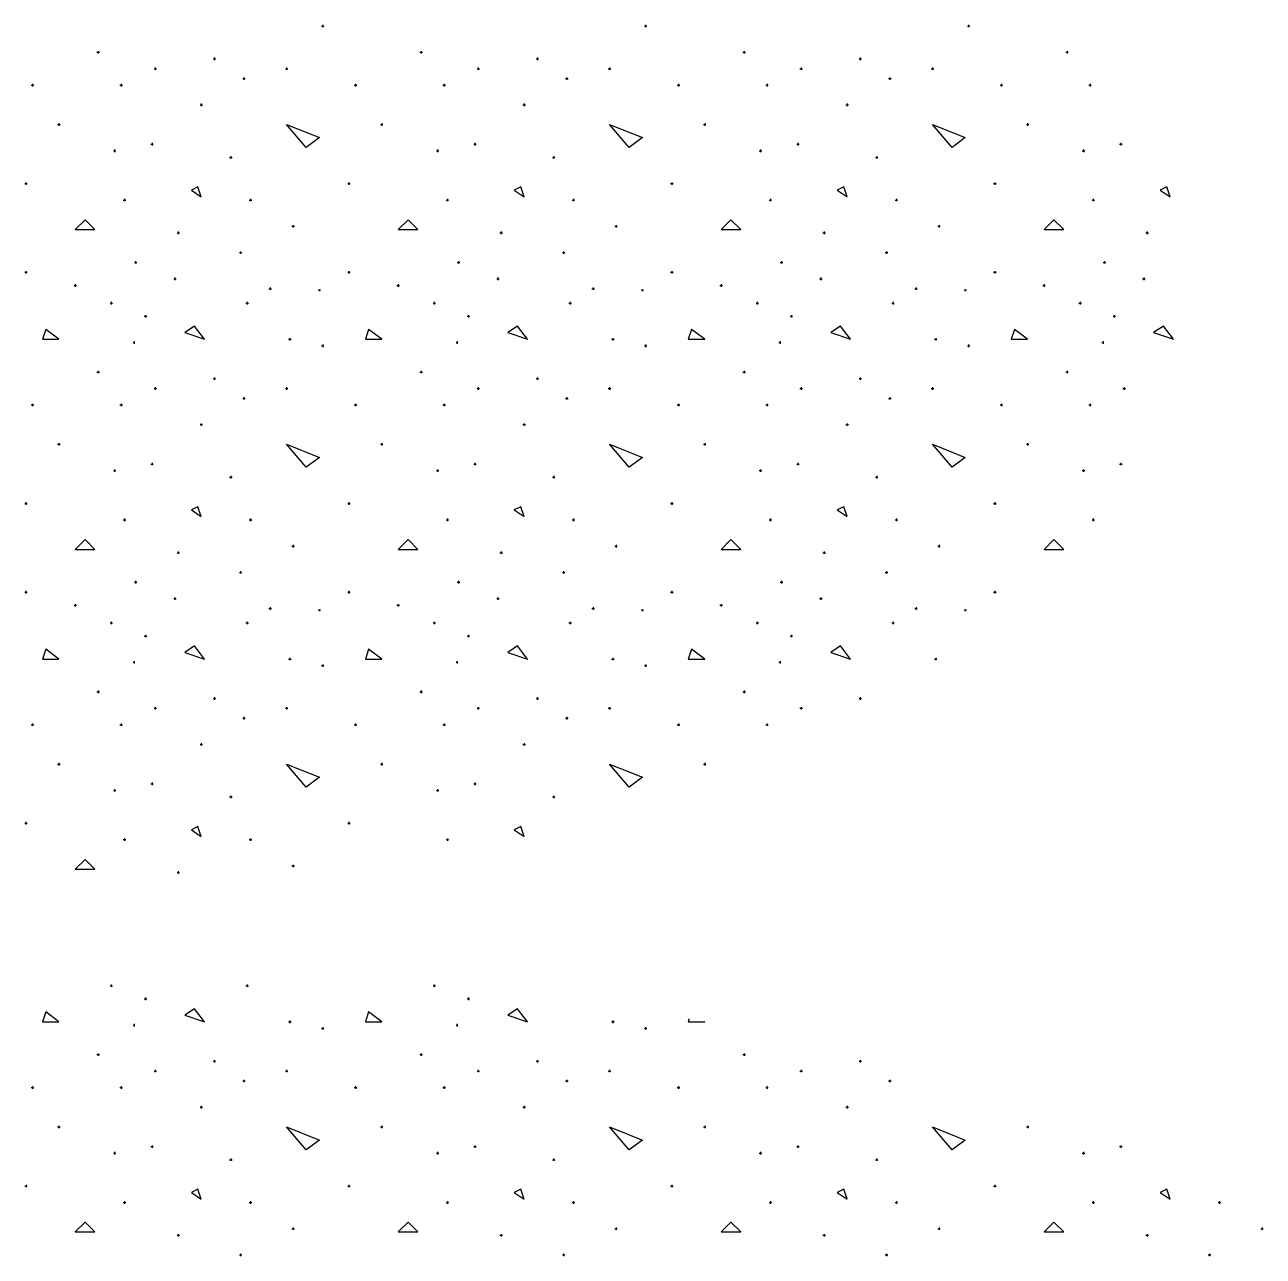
# Model space of a CAD drawing. Header units: metres. Extents: x -77 to 448, y 4806 to 5239.
# Drawn here: x -34.852 to -34.097, y 4921.417 to 4922.167 of the extents above; entities that cross this region are included whole.
import ezdxf
from ezdxf.enums import TextEntityAlignment as Align

# ---------------------------------------------------------------- set-up
doc = ezdxf.new("R2010")
doc.units = ezdxf.units.M
doc.layers.add('V-WE-VH-OPENVERHARDING_STRAATBAKSTEEN-S', color=90, linetype='Continuous', lineweight=25)
doc.styles.add('NLCS-ISO', font='NLCS-ISO.ttf')

# ---------------------------------------------------------------- blocks, each defined once
blk = doc.blocks.new('SVH-FUNDERING_01-SO')
for p, q in [((-0.0075, 2.9214), (0, 2.9214)), ((-0.0038, 2.9251), (-0.0038, 2.9177)), ((0.4064, 2.9214), (0.4139, 2.9214)), ((0.4102, 2.9251), (0.4102, 2.9177)), ((0.9764, 2.9214), (0.9839, 2.9214)), ((0.9802, 2.9251), (0.9802, 2.9177)), ((0.0964, 2.8814), (0.1039, 2.8814)), ((0.1002, 2.8851), (0.1002, 2.8776)), ((1.0803, 2.8814), (1.0878, 2.8814)), ((1.0841, 2.8851), (1.0841, 2.8776)), ((-0.2037, 2.8414), (-0.2138, 2.8114)), ((-0.1638, 2.8114), (-0.2037, 2.8414)), ((0.2501, 2.8514), (0.2201, 2.8314)), ((0.2201, 2.8314), (0.2802, 2.8114)), ((0.2802, 2.8114), (0.2501, 2.8514)), ((0.7802, 2.8414), (0.7701, 2.8114)), ((0.8202, 2.8114), (0.7802, 2.8414)), ((1.234, 2.8514), (1.204, 2.8314)), ((1.204, 2.8314), (1.2641, 2.8114)), ((1.2641, 2.8114), (1.234, 2.8514)), ((-0.2138, 2.8114), (-0.1638, 2.8114)), ((0.0625, 2.8014), (0.0663, 2.8014)), ((0.0663, 2.8051), (0.0663, 2.7976)), ((0.5364, 2.8114), (0.5439, 2.8114)), ((0.5402, 2.8151), (0.5402, 2.8076)), ((0.6402, 2.7951), (0.6402, 2.7876)), ((0.7701, 2.8114), (0.8202, 2.8114)), ((1.0464, 2.8014), (1.0502, 2.8014)), ((1.0502, 2.8051), (1.0502, 2.7976)), ((1.5203, 2.8114), (1.5278, 2.8114)), ((1.5241, 2.8151), (1.5241, 2.8076)), ((1.6241, 2.7951), (1.6241, 2.7876)), ((1.7571, 2.8205), (1.754, 2.8114)), ((1.754, 2.8114), (1.804, 2.8114)), ((1.804, 2.8114), (1.8031, 2.8121)), ((0.6364, 2.7914), (0.6439, 2.7914)), ((1.6203, 2.7914), (1.6278, 2.7914)), ((-0.0475, 2.7114), (-0.04, 2.7114)), ((-0.0437, 2.7151), (-0.0437, 2.7076)), ((0.3064, 2.6914), (0.3139, 2.6914)), ((0.3102, 2.6951), (0.3102, 2.6876)), ((0.9364, 2.7114), (0.9439, 2.7114)), ((0.9402, 2.7151), (0.9402, 2.7076)), ((1.2903, 2.6914), (1.2978, 2.6914)), ((1.2941, 2.6951), (1.2941, 2.6876)), ((1.9203, 2.7114), (1.9278, 2.7114)), ((1.9241, 2.7151), (1.9241, 2.7076)), ((2.2742, 2.6914), (2.2817, 2.6914)), ((2.278, 2.6951), (2.278, 2.6876)), ((0.1264, 2.6614), (0.1339, 2.6614)), ((0.1302, 2.6651), (0.1302, 2.6576)), ((0.5264, 2.6614), (0.5339, 2.6614)), ((0.5302, 2.6651), (0.5302, 2.6576)), ((1.1103, 2.6614), (1.1178, 2.6614)), ((1.1141, 2.6651), (1.1141, 2.6576)), ((1.5103, 2.6614), (1.5178, 2.6614)), ((1.5141, 2.6651), (1.5141, 2.6576)), ((2.0942, 2.6614), (2.1017, 2.6614)), ((2.098, 2.6651), (2.098, 2.6576)), ((-0.2475, 2.6114), (-0.24, 2.6114)), ((-0.2437, 2.6151), (-0.2437, 2.6076)), ((0.0225, 2.6114), (0.03, 2.6114)), ((0.0263, 2.6151), (0.0263, 2.6076)), ((0.3964, 2.6314), (0.4039, 2.6314)), ((0.4002, 2.6351), (0.4002, 2.6276)), ((0.7364, 2.6114), (0.7439, 2.6114)), ((0.7402, 2.6151), (0.7402, 2.6076)), ((1.0064, 2.6114), (1.0139, 2.6114)), ((1.0102, 2.6151), (1.0102, 2.6076)), ((1.3803, 2.6314), (1.3878, 2.6314)), ((1.3841, 2.6351), (1.3841, 2.6276)), ((1.7203, 2.6114), (1.7278, 2.6114)), ((1.7241, 2.6151), (1.7241, 2.6076)), ((1.9903, 2.6114), (1.9978, 2.6114)), ((1.9941, 2.6151), (1.9941, 2.6076)), ((2.3642, 2.6314), (2.3717, 2.6314)), ((2.368, 2.6351), (2.368, 2.6276)), ((0.2664, 2.5514), (0.2739, 2.5514)), ((0.2702, 2.5551), (0.2702, 2.5476)), ((1.2503, 2.5514), (1.2578, 2.5514)), ((1.2541, 2.5551), (1.2541, 2.5476)), ((2.2342, 2.5514), (2.2417, 2.5514)), ((2.238, 2.5551), (2.238, 2.5476)), ((-0.1675, 2.4914), (-0.16, 2.4914)), ((-0.1638, 2.4951), (-0.1638, 2.4876)), ((0.5302, 2.4914), (0.6301, 2.4514)), ((0.5902, 2.4214), (0.5302, 2.4914)), ((0.8164, 2.4914), (0.8239, 2.4914)), ((0.8202, 2.4951), (0.8202, 2.4876)), ((1.5141, 2.4914), (1.614, 2.4514)), ((1.5741, 2.4214), (1.5141, 2.4914)), ((1.8003, 2.4914), (1.8078, 2.4914)), ((1.804, 2.4951), (1.804, 2.4876)), ((2.498, 2.4914), (2.5979, 2.4514)), ((2.558, 2.4214), (2.498, 2.4914)), ((2.7842, 2.4914), (2.7917, 2.4914)), ((2.788, 2.4951), (2.788, 2.4876)), ((0.0063, 2.4152), (0.0063, 2.4076)), ((0.1164, 2.4314), (0.1239, 2.4314)), ((0.1202, 2.4352), (0.1202, 2.4276)), ((0.6301, 2.4514), (0.5902, 2.4214)), ((0.9902, 2.4152), (0.9902, 2.4076)), ((1.1003, 2.4314), (1.1078, 2.4314)), ((1.1041, 2.4352), (1.1041, 2.4276)), ((1.614, 2.4514), (1.5741, 2.4214)), ((1.9741, 2.4152), (1.9741, 2.4076)), ((2.0842, 2.4314), (2.0917, 2.4314)), ((2.088, 2.4352), (2.088, 2.4276)), ((2.5979, 2.4514), (2.558, 2.4214)), ((2.958, 2.4152), (2.958, 2.4076)), ((3.0681, 2.4314), (3.0756, 2.4314)), ((3.0719, 2.4352), (3.0719, 2.4276)), ((0.0025, 2.4114), (0.01, 2.4114)), ((0.3564, 2.3914), (0.3639, 2.3914)), ((0.3602, 2.3951), (0.3602, 2.3876)), ((0.9864, 2.4114), (0.9939, 2.4114)), ((1.3403, 2.3914), (1.3478, 2.3914)), ((1.3441, 2.3951), (1.3441, 2.3876)), ((1.9703, 2.4114), (1.9778, 2.4114)), ((2.3242, 2.3914), (2.3317, 2.3914)), ((2.328, 2.3951), (2.328, 2.3876)), ((2.9542, 2.4114), (2.9617, 2.4114)), ((-0.2675, 2.3114), (-0.26, 2.3114)), ((-0.2637, 2.3151), (-0.2637, 2.3076)), ((0.7164, 2.3114), (0.7239, 2.3114)), ((0.7202, 2.3151), (0.7202, 2.3076)), ((1.7003, 2.3114), (1.7078, 2.3114)), ((1.7041, 2.3151), (1.7041, 2.3076)), ((2.6842, 2.3114), (2.6917, 2.3114)), ((2.688, 2.3151), (2.688, 2.3076)), ((0.0363, 2.2651), (0.0363, 2.2576)), ((0.2601, 2.3014), (0.2401, 2.2914)), ((0.2401, 2.2914), (0.2702, 2.2714)), ((0.2702, 2.2714), (0.2601, 2.3014)), ((0.4202, 2.2651), (0.4202, 2.2576)), ((1.0202, 2.2651), (1.0202, 2.2576)), ((1.244, 2.3014), (1.224, 2.2914)), ((1.224, 2.2914), (1.2541, 2.2714)), ((1.2541, 2.2714), (1.244, 2.3014)), ((1.4041, 2.2651), (1.4041, 2.2576)), ((2.0041, 2.2651), (2.0041, 2.2576)), ((2.2279, 2.3014), (2.2079, 2.2914)), ((2.2079, 2.2914), (2.238, 2.2714)), ((2.238, 2.2714), (2.2279, 2.3014)), ((2.388, 2.2651), (2.388, 2.2576)), ((2.988, 2.2651), (2.988, 2.2576)), ((3.2118, 2.3014), (3.1918, 2.2914)), ((3.1918, 2.2914), (3.2219, 2.2714)), ((3.2219, 2.2714), (3.2118, 2.3014)), ((3.3719, 2.2651), (3.3719, 2.2576)), ((0.0325, 2.2614), (0.04, 2.2614)), ((0.4164, 2.2614), (0.4239, 2.2614)), ((1.0164, 2.2614), (1.0239, 2.2614)), ((1.4003, 2.2614), (1.4078, 2.2614)), ((2.0003, 2.2614), (2.0078, 2.2614)), ((2.3842, 2.2614), (2.3917, 2.2614)), ((2.9842, 2.2614), (2.9917, 2.2614)), ((3.3681, 2.2614), (3.3756, 2.2614)), ((-0.0837, 2.2014), (-0.1137, 2.1714)), ((-0.0537, 2.1714), (-0.0837, 2.2014)), ((0.9002, 2.2014), (0.8702, 2.1714)), ((0.9302, 2.1714), (0.9002, 2.2014)), ((1.8841, 2.2014), (1.8541, 2.1714)), ((1.9141, 2.1714), (1.8841, 2.2014)), ((2.868, 2.2014), (2.838, 2.1714)), ((2.898, 2.1714), (2.868, 2.2014)), ((-0.1137, 2.1714), (-0.0537, 2.1714)), ((0.1964, 2.1614), (0.2039, 2.1614)), ((0.2002, 2.1652), (0.2002, 2.1576)), ((0.5464, 2.1814), (0.5539, 2.1814)), ((0.5502, 2.1851), (0.5502, 2.1776)), ((0.8702, 2.1714), (0.9302, 2.1714)), ((1.1803, 2.1614), (1.1878, 2.1614)), ((1.1841, 2.1652), (1.1841, 2.1576)), ((1.5303, 2.1814), (1.5378, 2.1814)), ((1.5341, 2.1851), (1.5341, 2.1776)), ((1.8541, 2.1714), (1.9141, 2.1714)), ((2.1642, 2.1614), (2.1717, 2.1614)), ((2.168, 2.1652), (2.168, 2.1576)), ((2.5142, 2.1814), (2.5217, 2.1814)), ((2.518, 2.1851), (2.518, 2.1776)), ((2.838, 2.1714), (2.898, 2.1714)), ((3.1481, 2.1614), (3.1556, 2.1614)), ((3.1519, 2.1652), (3.1519, 2.1576)), ((3.4981, 2.1814), (3.5056, 2.1814)), ((3.5019, 2.1851), (3.5019, 2.1776)), ((0.3864, 2.1014), (0.3939, 2.1014)), ((0.3902, 2.1051), (0.3902, 2.0976)), ((1.3703, 2.1014), (1.3778, 2.1014)), ((1.3741, 2.1051), (1.3741, 2.0976)), ((2.3542, 2.1014), (2.3617, 2.1014)), ((2.358, 2.1051), (2.358, 2.0976)), ((3.3381, 2.1014), (3.3456, 2.1014)), ((3.3419, 2.1051), (3.3419, 2.0976))]:
    blk.add_line(p, q)
at = {"style": 'NLCS-ISO'}
blk.add_attdef('KLEUR', text='', height=1.8, dxfattribs=at).set_placement((6.525, 0), align=Align.MIDDLE_LEFT)
blk = doc.blocks.new('SVH-FUNDERING_01_KL-SO')
for p, q in [((0.6364, 0.8438), (0.6439, 0.8438)), ((0.6402, 0.8475), (0.6402, 0.84)), ((1.6203, 0.8438), (1.6278, 0.8438)), ((1.6241, 0.8475), (1.6241, 0.84)), ((2.6042, 0.8438), (2.6117, 0.8438)), ((2.608, 0.8475), (2.608, 0.84)), ((-0.0475, 0.7638), (-0.04, 0.7638)), ((-0.0438, 0.7675), (-0.0438, 0.76)), ((0.9364, 0.7638), (0.9439, 0.7638)), ((0.9402, 0.7675), (0.9402, 0.76)), ((1.9203, 0.7638), (1.9278, 0.7638)), ((1.9241, 0.7675), (1.9241, 0.76)), ((2.9042, 0.7638), (2.9117, 0.7638)), ((2.908, 0.7675), (2.908, 0.76)), ((0.1302, 0.7175), (0.1302, 0.71)), ((0.3064, 0.7438), (0.3139, 0.7438)), ((0.3102, 0.7475), (0.3102, 0.74)), ((0.5302, 0.7175), (0.5302, 0.71)), ((1.1141, 0.7175), (1.1141, 0.71)), ((1.2903, 0.7438), (1.2978, 0.7438)), ((1.2941, 0.7475), (1.2941, 0.74)), ((1.5141, 0.7175), (1.5141, 0.71)), ((2.098, 0.7175), (2.098, 0.71)), ((2.2742, 0.7438), (2.2817, 0.7438)), ((2.278, 0.7475), (2.278, 0.74)), ((2.498, 0.7175), (2.498, 0.71)), ((0.1264, 0.7138), (0.1339, 0.7138)), ((0.3964, 0.6838), (0.4039, 0.6838)), ((0.4002, 0.6875), (0.4002, 0.68)), ((0.5264, 0.7138), (0.5339, 0.7138)), ((1.1103, 0.7138), (1.1178, 0.7138)), ((1.3803, 0.6838), (1.3878, 0.6838)), ((1.3841, 0.6875), (1.3841, 0.68)), ((1.5103, 0.7138), (1.5178, 0.7138)), ((2.0942, 0.7138), (2.1017, 0.7138)), ((2.3642, 0.6838), (2.3717, 0.6838)), ((2.368, 0.6875), (2.368, 0.68)), ((2.4942, 0.7138), (2.5017, 0.7138)), ((-0.2475, 0.6638), (-0.24, 0.6638)), ((-0.2437, 0.6675), (-0.2437, 0.66)), ((0.0225, 0.6638), (0.03, 0.6638)), ((0.0263, 0.6675), (0.0263, 0.66)), ((0.7364, 0.6638), (0.7439, 0.6638)), ((0.7402, 0.6675), (0.7402, 0.66)), ((1.0064, 0.6638), (1.0139, 0.6638)), ((1.0102, 0.6675), (1.0102, 0.66)), ((1.7203, 0.6638), (1.7278, 0.6638)), ((1.7241, 0.6675), (1.7241, 0.66)), ((1.9903, 0.6638), (1.9978, 0.6638)), ((1.9941, 0.6675), (1.9941, 0.66)), ((2.7042, 0.6638), (2.7117, 0.6638)), ((2.708, 0.6675), (2.708, 0.66)), ((2.9742, 0.6638), (2.9817, 0.6638)), ((2.978, 0.6675), (2.978, 0.66)), ((0.2664, 0.6038), (0.2739, 0.6038)), ((0.2702, 0.6076), (0.2702, 0.6001)), ((1.2503, 0.6038), (1.2578, 0.6038)), ((1.2541, 0.6076), (1.2541, 0.6001)), ((2.2342, 0.6038), (2.2417, 0.6038)), ((2.238, 0.6076), (2.238, 0.6001)), ((-0.1675, 0.5438), (-0.16, 0.5438)), ((-0.1638, 0.5475), (-0.1638, 0.54)), ((0.5302, 0.5438), (0.6301, 0.5038)), ((0.5902, 0.4738), (0.5302, 0.5438)), ((0.8164, 0.5438), (0.8239, 0.5438)), ((0.8202, 0.5475), (0.8202, 0.54)), ((1.5141, 0.5438), (1.614, 0.5038)), ((1.5741, 0.4738), (1.5141, 0.5438)), ((1.8003, 0.5438), (1.8078, 0.5438)), ((1.804, 0.5475), (1.804, 0.54)), ((2.498, 0.5438), (2.5979, 0.5038)), ((2.558, 0.4738), (2.498, 0.5438)), ((2.7842, 0.5438), (2.7917, 0.5438)), ((2.7879, 0.5475), (2.7879, 0.54)), ((0.6301, 0.5038), (0.5902, 0.4738)), ((1.614, 0.5038), (1.5741, 0.4738)), ((2.5979, 0.5038), (2.558, 0.4738)), ((0.0025, 0.4638), (0.01, 0.4638)), ((0.0063, 0.4676), (0.0063, 0.4601)), ((0.1164, 0.4838), (0.1239, 0.4838)), ((0.1202, 0.4876), (0.1202, 0.4801)), ((0.9864, 0.4638), (0.9939, 0.4638)), ((0.9902, 0.4676), (0.9902, 0.4601)), ((1.1003, 0.4838), (1.1078, 0.4838)), ((1.1041, 0.4876), (1.1041, 0.4801)), ((1.9703, 0.4638), (1.9778, 0.4638)), ((1.9741, 0.4676), (1.9741, 0.4601)), ((2.0842, 0.4838), (2.0917, 0.4838)), ((2.088, 0.4876), (2.088, 0.4801)), ((2.9542, 0.4638), (2.9617, 0.4638)), ((2.958, 0.4676), (2.958, 0.4601)), ((3.0681, 0.4838), (3.0756, 0.4838)), ((3.0719, 0.4876), (3.0719, 0.4801)), ((0.3564, 0.4438), (0.3639, 0.4438)), ((0.3602, 0.4475), (0.3602, 0.44)), ((1.3403, 0.4438), (1.3478, 0.4438)), ((1.3441, 0.4475), (1.3441, 0.44)), ((2.3242, 0.4438), (2.3317, 0.4438)), ((2.328, 0.4475), (2.328, 0.44)), ((-0.2675, 0.3638), (-0.26, 0.3638)), ((-0.2638, 0.3675), (-0.2638, 0.36)), ((0.2601, 0.3538), (0.2401, 0.3438)), ((0.2401, 0.3438), (0.2702, 0.3238)), ((0.2702, 0.3238), (0.2601, 0.3538)), ((0.7164, 0.3638), (0.7239, 0.3638)), ((0.7202, 0.3675), (0.7202, 0.36)), ((1.244, 0.3538), (1.224, 0.3438)), ((1.224, 0.3438), (1.2541, 0.3238)), ((1.2541, 0.3238), (1.244, 0.3538)), ((1.7003, 0.3638), (1.7078, 0.3638)), ((1.7041, 0.3675), (1.7041, 0.36)), ((2.2279, 0.3538), (2.2079, 0.3438)), ((2.2079, 0.3438), (2.238, 0.3238)), ((2.238, 0.3238), (2.2279, 0.3538)), ((2.6842, 0.3638), (2.6917, 0.3638)), ((2.688, 0.3675), (2.688, 0.36)), ((3.2118, 0.3538), (3.1918, 0.3438)), ((3.1918, 0.3438), (3.2219, 0.3238)), ((3.2219, 0.3238), (3.2118, 0.3538)), ((0.0325, 0.3138), (0.04, 0.3138)), ((0.0362, 0.3175), (0.0362, 0.31)), ((0.4164, 0.3138), (0.4239, 0.3138)), ((0.4202, 0.3175), (0.4202, 0.31)), ((1.0164, 0.3138), (1.0239, 0.3138)), ((1.0202, 0.3175), (1.0202, 0.31)), ((1.4003, 0.3138), (1.4078, 0.3138)), ((1.4041, 0.3175), (1.4041, 0.31)), ((2.0003, 0.3138), (2.0078, 0.3138)), ((2.0041, 0.3175), (2.0041, 0.31)), ((2.3842, 0.3138), (2.3917, 0.3138)), ((2.388, 0.3175), (2.388, 0.31)), ((2.9842, 0.3138), (2.9917, 0.3138)), ((2.988, 0.3175), (2.988, 0.31)), ((-0.0837, 0.2538), (-0.1138, 0.2238)), ((-0.0537, 0.2238), (-0.0837, 0.2538)), ((0.5464, 0.2338), (0.5539, 0.2338)), ((0.5502, 0.2375), (0.5502, 0.23)), ((0.9002, 0.2538), (0.8702, 0.2238)), ((0.9302, 0.2238), (0.9002, 0.2538)), ((1.5303, 0.2338), (1.5378, 0.2338)), ((1.5341, 0.2375), (1.5341, 0.23)), ((1.8841, 0.2538), (1.8541, 0.2238)), ((1.9141, 0.2238), (1.8841, 0.2538)), ((2.5142, 0.2338), (2.5217, 0.2338)), ((2.518, 0.2375), (2.518, 0.23)), ((2.868, 0.2538), (2.838, 0.2238)), ((2.898, 0.2238), (2.868, 0.2538)), ((-0.1138, 0.2238), (-0.0537, 0.2238)), ((0.1964, 0.2138), (0.2039, 0.2138)), ((0.2002, 0.2176), (0.2002, 0.2101)), ((0.8702, 0.2238), (0.9302, 0.2238)), ((1.1803, 0.2138), (1.1878, 0.2138)), ((1.1841, 0.2176), (1.1841, 0.2101)), ((1.8541, 0.2238), (1.9141, 0.2238)), ((2.1642, 0.2138), (2.1717, 0.2138)), ((2.168, 0.2176), (2.168, 0.2101)), ((2.838, 0.2238), (2.898, 0.2238)), ((3.1481, 0.2138), (3.1556, 0.2138)), ((3.1519, 0.2176), (3.1519, 0.2101)), ((0.3864, 0.1538), (0.3939, 0.1538)), ((0.3902, 0.1575), (0.3902, 0.15)), ((1.3703, 0.1538), (1.3778, 0.1538)), ((1.3741, 0.1575), (1.3741, 0.15)), ((2.3542, 0.1538), (2.3617, 0.1538)), ((2.358, 0.1575), (2.358, 0.15)), ((0.0664, 0.1238), (0.0739, 0.1238)), ((0.0702, 0.1275), (0.0702, 0.1201)), ((1.0503, 0.1238), (1.0578, 0.1238)), ((1.0541, 0.1275), (1.0541, 0.1201)), ((2.0342, 0.1238), (2.0417, 0.1238)), ((2.038, 0.1275), (2.038, 0.1201)), ((3.0181, 0.1238), (3.0256, 0.1238)), ((3.0219, 0.1275), (3.0219, 0.1201)), ((-0.2675, 0.0938), (-0.26, 0.0938)), ((-0.2638, 0.0976), (-0.2638, 0.0901)), ((0.1902, 0.0775), (0.1902, 0.07)), ((0.7164, 0.0938), (0.7239, 0.0938)), ((0.7202, 0.0976), (0.7202, 0.0901)), ((1.1741, 0.0775), (1.1741, 0.07)), ((1.7003, 0.0938), (1.7078, 0.0938)), ((1.7041, 0.0976), (1.7041, 0.0901)), ((2.158, 0.0775), (2.158, 0.07)), ((2.6842, 0.0938), (2.6917, 0.0938)), ((2.688, 0.0976), (2.688, 0.0901)), ((3.1419, 0.0775), (3.1419, 0.07)), ((-0.1175, 0.0538), (-0.11, 0.0538)), ((-0.1138, 0.0575), (-0.1138, 0.05)), ((0.1864, 0.0738), (0.1939, 0.0738)), ((0.4764, 0.0438), (0.4839, 0.0438)), ((0.4802, 0.0475), (0.4802, 0.04)), ((0.6264, 0.04), (0.6339, 0.04)), ((0.6301, 0.04), (0.6301, 0.0362)), ((0.8664, 0.0538), (0.8739, 0.0538)), ((0.8702, 0.0575), (0.8702, 0.05)), ((1.1703, 0.0738), (1.1778, 0.0738)), ((1.4603, 0.0438), (1.4678, 0.0438)), ((1.4641, 0.0475), (1.4641, 0.04)), ((1.6103, 0.04), (1.6178, 0.04)), ((1.614, 0.04), (1.614, 0.0362)), ((1.8503, 0.0538), (1.8578, 0.0538)), ((1.8541, 0.0575), (1.8541, 0.05)), ((2.1542, 0.0738), (2.1617, 0.0738)), ((2.4442, 0.0438), (2.4517, 0.0438)), ((2.448, 0.0475), (2.448, 0.04)), ((2.5942, 0.04), (2.6017, 0.04)), ((2.5979, 0.04), (2.5979, 0.0362)), ((2.8342, 0.0538), (2.8417, 0.0538)), ((2.838, 0.0575), (2.838, 0.05)), ((3.1381, 0.0738), (3.1456, 0.0738)), ((-0.0075, 0), (0, 0)), ((-0.0038, 0.0037), (-0.0038, -0.0038)), ((0.4064, 0), (0.4139, 0)), ((0.4102, 0.0037), (0.4102, -0.0038)), ((0.9764, 0), (0.9839, 0)), ((0.9802, 0.0037), (0.9802, -0.0038)), ((1.3903, 0), (1.3978, 0)), ((1.3941, 0.0037), (1.3941, -0.0038)), ((1.9603, 0), (1.9678, 0)), ((1.9641, 0.0037), (1.9641, -0.0038)), ((2.3742, 0), (2.3817, 0)), ((2.3779, 0.0037), (2.3779, -0.0038)), ((2.9442, 0), (2.9517, 0)), ((2.948, 0.0037), (2.948, -0.0038)), ((0.1002, -0.0363), (0.1002, -0.0438)), ((1.0841, -0.0363), (1.0841, -0.0438)), ((2.068, -0.0363), (2.068, -0.0438)), ((3.0519, -0.0363), (3.0519, -0.0438)), ((0.0964, -0.04), (0.1039, -0.04)), ((0.2501, -0.07), (0.2201, -0.09)), ((0.2802, -0.11), (0.2501, -0.07)), ((1.0803, -0.04), (1.0878, -0.04)), ((1.234, -0.07), (1.204, -0.09)), ((1.2641, -0.11), (1.234, -0.07)), ((2.0642, -0.04), (2.0717, -0.04)), ((2.2179, -0.07), (2.1879, -0.09)), ((2.248, -0.11), (2.2179, -0.07)), ((3.0481, -0.04), (3.0556, -0.04)), ((3.2018, -0.07), (3.1718, -0.09)), ((3.2319, -0.11), (3.2018, -0.07)), ((-0.2037, -0.08), (-0.2138, -0.11)), ((-0.2138, -0.11), (-0.1638, -0.11)), ((-0.1638, -0.11), (-0.2037, -0.08)), ((0.2201, -0.09), (0.2802, -0.11)), ((0.5364, -0.11), (0.5439, -0.11)), ((0.5402, -0.1063), (0.5402, -0.1138)), ((0.7802, -0.08), (0.7701, -0.11)), ((0.7701, -0.11), (0.8202, -0.11)), ((0.8202, -0.11), (0.7802, -0.08)), ((1.204, -0.09), (1.2641, -0.11)), ((1.5203, -0.11), (1.5278, -0.11)), ((1.5241, -0.1063), (1.5241, -0.1138)), ((1.7641, -0.08), (1.754, -0.11)), ((1.754, -0.11), (1.804, -0.11)), ((1.804, -0.11), (1.7641, -0.08)), ((2.1879, -0.09), (2.248, -0.11)), ((2.5042, -0.11), (2.5117, -0.11)), ((2.508, -0.1063), (2.508, -0.1138)), ((2.748, -0.08), (2.7379, -0.11)), ((2.7379, -0.11), (2.7879, -0.11)), ((2.7879, -0.11), (2.748, -0.08)), ((3.1718, -0.09), (3.2319, -0.11)), ((0.0625, -0.12), (0.0663, -0.12)), ((0.0663, -0.1163), (0.0663, -0.1238)), ((0.6364, -0.13), (0.6439, -0.13)), ((0.6402, -0.1263), (0.6402, -0.1338)), ((1.0464, -0.12), (1.0502, -0.12)), ((1.0502, -0.1163), (1.0502, -0.1238)), ((1.6203, -0.13), (1.6278, -0.13)), ((1.6241, -0.1263), (1.6241, -0.1338)), ((2.0303, -0.12), (2.0341, -0.12)), ((2.0341, -0.1163), (2.0341, -0.1238)), ((2.6042, -0.13), (2.6117, -0.13)), ((2.608, -0.1263), (2.608, -0.1338)), ((3.0142, -0.12), (3.018, -0.12)), ((3.018, -0.1163), (3.018, -0.1238)), ((-0.0475, -0.21), (-0.04, -0.21)), ((-0.0438, -0.2063), (-0.0438, -0.2138)), ((0.3102, -0.2263), (0.3102, -0.2338)), ((0.9364, -0.21), (0.9439, -0.21)), ((0.9402, -0.2063), (0.9402, -0.2138)), ((1.2941, -0.2263), (1.2941, -0.2338)), ((1.9203, -0.21), (1.9278, -0.21)), ((1.9241, -0.2063), (1.9241, -0.2138)), ((2.278, -0.2263), (2.278, -0.2338)), ((2.9042, -0.21), (2.9117, -0.21)), ((2.908, -0.2063), (2.908, -0.2138)), ((0.1264, -0.26), (0.1339, -0.26)), ((0.1302, -0.2563), (0.1302, -0.2638)), ((0.3064, -0.23), (0.3139, -0.23)), ((0.5264, -0.26), (0.5339, -0.26)), ((0.5302, -0.2563), (0.5302, -0.2638)), ((1.1103, -0.26), (1.1178, -0.26)), ((1.1141, -0.2563), (1.1141, -0.2638)), ((1.2903, -0.23), (1.2978, -0.23)), ((1.5103, -0.26), (1.5178, -0.26)), ((1.5141, -0.2563), (1.5141, -0.2638)), ((2.0942, -0.26), (2.1017, -0.26)), ((2.098, -0.2563), (2.098, -0.2638)), ((2.2742, -0.23), (2.2817, -0.23)), ((2.4942, -0.26), (2.5017, -0.26)), ((2.498, -0.2563), (2.498, -0.2638)), ((3.0781, -0.26), (3.0856, -0.26)), ((3.0819, -0.2563), (3.0819, -0.2638)), ((0.3964, -0.29), (0.4039, -0.29)), ((0.4002, -0.2863), (0.4002, -0.2938)), ((1.3803, -0.29), (1.3878, -0.29)), ((1.3841, -0.2863), (1.3841, -0.2938)), ((2.3642, -0.29), (2.3717, -0.29)), ((2.368, -0.2863), (2.368, -0.2938)), ((-0.2475, -0.31), (-0.24, -0.31)), ((-0.2437, -0.3063), (-0.2437, -0.3138)), ((0.0225, -0.31), (0.03, -0.31)), ((0.0263, -0.3063), (0.0263, -0.3138)), ((0.7364, -0.31), (0.7439, -0.31)), ((0.7402, -0.3063), (0.7402, -0.3138)), ((1.0064, -0.31), (1.0139, -0.31)), ((1.0102, -0.3063), (1.0102, -0.3138)), ((1.7203, -0.31), (1.7278, -0.31)), ((1.7241, -0.3063), (1.7241, -0.3138)), ((1.9903, -0.31), (1.9978, -0.31)), ((1.9941, -0.3063), (1.9941, -0.3138)), ((2.7042, -0.31), (2.7117, -0.31)), ((2.708, -0.3063), (2.708, -0.3138)), ((2.9742, -0.31), (2.9817, -0.31)), ((2.978, -0.3063), (2.978, -0.3138)), ((0.2664, -0.37), (0.2739, -0.37)), ((0.2702, -0.3663), (0.2702, -0.3738)), ((1.2503, -0.37), (1.2578, -0.37)), ((1.2541, -0.3663), (1.2541, -0.3738)), ((2.2342, -0.37), (2.2417, -0.37)), ((2.238, -0.3663), (2.238, -0.3738)), ((-0.1675, -0.43), (-0.16, -0.43)), ((-0.1638, -0.4263), (-0.1638, -0.4338)), ((0.5302, -0.43), (0.6301, -0.47)), ((0.5902, -0.5), (0.5302, -0.43)), ((0.8164, -0.43), (0.8239, -0.43)), ((0.8202, -0.4263), (0.8202, -0.4338)), ((1.5141, -0.43), (1.614, -0.47)), ((1.5741, -0.5), (1.5141, -0.43)), ((1.8003, -0.43), (1.8078, -0.43)), ((1.804, -0.4263), (1.804, -0.4338)), ((2.498, -0.43), (2.5979, -0.47)), ((2.558, -0.5), (2.498, -0.43)), ((2.7842, -0.43), (2.7917, -0.43)), ((2.7879, -0.4263), (2.7879, -0.4338)), ((0.1164, -0.49), (0.1239, -0.49)), ((0.1202, -0.4863), (0.1202, -0.4938)), ((0.6301, -0.47), (0.5902, -0.5)), ((1.1003, -0.49), (1.1078, -0.49)), ((1.1041, -0.4863), (1.1041, -0.4938)), ((1.614, -0.47), (1.5741, -0.5)), ((2.0842, -0.49), (2.0917, -0.49)), ((2.088, -0.4863), (2.088, -0.4938)), ((2.5979, -0.47), (2.558, -0.5)), ((3.0681, -0.49), (3.0756, -0.49)), ((3.0719, -0.4863), (3.0719, -0.4938)), ((0.0025, -0.51), (0.01, -0.51)), ((0.0063, -0.5062), (0.0063, -0.5137)), ((0.3602, -0.5263), (0.3602, -0.5338)), ((0.9864, -0.51), (0.9939, -0.51)), ((0.9902, -0.5062), (0.9902, -0.5137)), ((1.3441, -0.5263), (1.3441, -0.5338)), ((1.9703, -0.51), (1.9778, -0.51)), ((1.9741, -0.5062), (1.9741, -0.5137)), ((2.328, -0.5263), (2.328, -0.5338)), ((2.9542, -0.51), (2.9617, -0.51)), ((2.958, -0.5062), (2.958, -0.5137)), ((0.3564, -0.53), (0.3639, -0.53)), ((1.3403, -0.53), (1.3478, -0.53)), ((2.3242, -0.53), (2.3317, -0.53)), ((-0.2675, -0.61), (-0.26, -0.61)), ((-0.2638, -0.6063), (-0.2638, -0.6138)), ((0.2601, -0.62), (0.2401, -0.63)), ((0.2401, -0.63), (0.2702, -0.65)), ((0.2702, -0.65), (0.2601, -0.62)), ((0.7164, -0.61), (0.7239, -0.61)), ((0.7202, -0.6063), (0.7202, -0.6138)), ((1.244, -0.62), (1.224, -0.63)), ((1.224, -0.63), (1.2541, -0.65)), ((1.2541, -0.65), (1.244, -0.62)), ((1.7003, -0.61), (1.7078, -0.61)), ((1.7041, -0.6063), (1.7041, -0.6138)), ((2.2279, -0.62), (2.2079, -0.63)), ((2.2079, -0.63), (2.238, -0.65)), ((2.238, -0.65), (2.2279, -0.62)), ((2.6842, -0.61), (2.6917, -0.61)), ((2.688, -0.6063), (2.688, -0.6138)), ((0.0325, -0.66), (0.04, -0.66)), ((0.0362, -0.6563), (0.0362, -0.6638)), ((0.4164, -0.66), (0.4239, -0.66)), ((0.4202, -0.6563), (0.4202, -0.6638)), ((1.0164, -0.66), (1.0239, -0.66)), ((1.0202, -0.6563), (1.0202, -0.6638)), ((1.4003, -0.66), (1.4078, -0.66)), ((1.4041, -0.6563), (1.4041, -0.6638)), ((2.0003, -0.66), (2.0078, -0.66)), ((2.0041, -0.6563), (2.0041, -0.6638)), ((2.3842, -0.66), (2.3917, -0.66)), ((2.388, -0.6563), (2.388, -0.6638)), ((2.9842, -0.66), (2.9917, -0.66)), ((2.988, -0.6563), (2.988, -0.6638)), ((-0.0837, -0.72), (-0.1138, -0.75)), ((-0.1138, -0.75), (-0.0537, -0.75)), ((-0.0537, -0.75), (-0.0837, -0.72)), ((0.5464, -0.74), (0.5539, -0.74)), ((0.5502, -0.7363), (0.5502, -0.7438)), ((0.9002, -0.72), (0.8702, -0.75)), ((0.8702, -0.75), (0.9302, -0.75)), ((0.9302, -0.75), (0.9002, -0.72)), ((1.5303, -0.74), (1.5378, -0.74)), ((1.5341, -0.7363), (1.5341, -0.7438)), ((1.8841, -0.72), (1.8541, -0.75)), ((1.8541, -0.75), (1.9141, -0.75)), ((1.9141, -0.75), (1.8841, -0.72)), ((2.5142, -0.74), (2.5217, -0.74)), ((2.518, -0.7363), (2.518, -0.7438)), ((2.868, -0.72), (2.838, -0.75)), ((2.838, -0.75), (2.898, -0.75)), ((2.898, -0.75), (2.868, -0.72)), ((0.1964, -0.76), (0.2039, -0.76)), ((0.2002, -0.7562), (0.2002, -0.7638)), ((1.1803, -0.76), (1.1878, -0.76)), ((1.1841, -0.7562), (1.1841, -0.7638)), ((2.1642, -0.76), (2.1717, -0.76)), ((2.168, -0.7562), (2.168, -0.7638)), ((0.3864, -0.82), (0.3939, -0.82)), ((0.3902, -0.8163), (0.3902, -0.8238)), ((1.3703, -0.82), (1.3778, -0.82)), ((1.3741, -0.8163), (1.3741, -0.8238)), ((2.3542, -0.82), (2.3617, -0.82)), ((2.358, -0.8163), (2.358, -0.8238)), ((0.0664, -0.85), (0.0739, -0.85)), ((0.0702, -0.8462), (0.0702, -0.8538)), ((1.0503, -0.85), (1.0578, -0.85)), ((1.0541, -0.8462), (1.0541, -0.8538)), ((2.0342, -0.85), (2.0417, -0.85)), ((2.038, -0.8462), (2.038, -0.8538)), ((-0.2675, -0.88), (-0.26, -0.88)), ((-0.2638, -0.8763), (-0.2638, -0.8838)), ((0.1864, -0.9), (0.1939, -0.9)), ((0.1902, -0.8963), (0.1902, -0.9038)), ((0.7164, -0.88), (0.7239, -0.88)), ((0.7202, -0.8763), (0.7202, -0.8838)), ((1.1703, -0.9), (1.1778, -0.9)), ((1.1741, -0.8963), (1.1741, -0.9038)), ((1.7003, -0.88), (1.7078, -0.88)), ((1.7041, -0.8763), (1.7041, -0.8838)), ((2.1542, -0.9), (2.1617, -0.9)), ((2.158, -0.8963), (2.158, -0.9038)), ((2.6842, -0.88), (2.6917, -0.88)), ((2.688, -0.8763), (2.688, -0.8838)), ((-0.1175, -0.92), (-0.11, -0.92)), ((-0.1138, -0.9163), (-0.1138, -0.9238)), ((0.4764, -0.93), (0.4839, -0.93)), ((0.4802, -0.9263), (0.4802, -0.9338)), ((0.6264, -0.9338), (0.6339, -0.9338)), ((0.6301, -0.9338), (0.6301, -0.9376)), ((0.8664, -0.92), (0.8739, -0.92)), ((0.8702, -0.9163), (0.8702, -0.9238)), ((1.4603, -0.93), (1.4678, -0.93)), ((1.4641, -0.9263), (1.4641, -0.9338)), ((1.6103, -0.9338), (1.6178, -0.9338)), ((1.614, -0.9338), (1.614, -0.9376)), ((1.8503, -0.92), (1.8578, -0.92)), ((1.8541, -0.9163), (1.8541, -0.9238)), ((2.4442, -0.93), (2.4517, -0.93)), ((2.448, -0.9263), (2.448, -0.9338)), ((2.5942, -0.9338), (2.6017, -0.9338)), ((2.5979, -0.9338), (2.5979, -0.9376)), ((-0.0075, -0.9738), (0, -0.9738)), ((-0.0038, -0.9701), (-0.0038, -0.9776)), ((0.4064, -0.9738), (0.4139, -0.9738)), ((0.4102, -0.9701), (0.4102, -0.9776)), ((0.9764, -0.9738), (0.9839, -0.9738)), ((0.9802, -0.9701), (0.9802, -0.9776)), ((1.3903, -0.9738), (1.3978, -0.9738)), ((1.3941, -0.9701), (1.3941, -0.9776)), ((1.9603, -0.9738), (1.9678, -0.9738)), ((1.9641, -0.9701), (1.9641, -0.9776)), ((2.3742, -0.9738), (2.3817, -0.9738)), ((2.3779, -0.9701), (2.3779, -0.9776)), ((0.0964, -1.0138), (0.1039, -1.0138)), ((0.1002, -1.0101), (0.1002, -1.0176)), ((1.0803, -1.0138), (1.0878, -1.0138)), ((1.0841, -1.0101), (1.0841, -1.0176)), ((2.0642, -1.0138), (2.0717, -1.0138)), ((2.068, -1.0101), (2.068, -1.0176)), ((-0.2037, -1.0538), (-0.2138, -1.0838)), ((-0.1638, -1.0838), (-0.2037, -1.0538)), ((0.2501, -1.0438), (0.2201, -1.0638)), ((0.2802, -1.0838), (0.2501, -1.0438)), ((0.7802, -1.0538), (0.7701, -1.0838)), ((0.8202, -1.0838), (0.7802, -1.0538)), ((1.234, -1.0438), (1.204, -1.0638)), ((1.2641, -1.0838), (1.234, -1.0438)), ((1.7641, -1.0538), (1.754, -1.0838)), ((1.804, -1.0838), (1.7641, -1.0538)), ((2.2179, -1.0438), (2.1879, -1.0638)), ((2.248, -1.0838), (2.2179, -1.0438)), ((-0.2138, -1.0838), (-0.1638, -1.0838)), ((0.0625, -1.0938), (0.0663, -1.0938)), ((0.0663, -1.0901), (0.0663, -1.0976)), ((0.2201, -1.0638), (0.2802, -1.0838)), ((0.5364, -1.0838), (0.5439, -1.0838)), ((0.5402, -1.0801), (0.5402, -1.0876)), ((0.7701, -1.0838), (0.8202, -1.0838)), ((1.0464, -1.0938), (1.0502, -1.0938)), ((1.0502, -1.0901), (1.0502, -1.0976)), ((1.204, -1.0638), (1.2641, -1.0838)), ((1.5203, -1.0838), (1.5278, -1.0838)), ((1.5241, -1.0801), (1.5241, -1.0876)), ((1.754, -1.0838), (1.804, -1.0838)), ((2.0303, -1.0938), (2.0341, -1.0938)), ((2.0341, -1.0901), (2.0341, -1.0976)), ((2.1879, -1.0638), (2.248, -1.0838)), ((2.5042, -1.0838), (2.5117, -1.0838)), ((2.508, -1.0801), (2.508, -1.0876)), ((0.6364, -1.1038), (0.6439, -1.1038)), ((0.6402, -1.1001), (0.6402, -1.1076)), ((1.6203, -1.1038), (1.6278, -1.1038)), ((1.6241, -1.1001), (1.6241, -1.1076)), ((-0.0475, -1.1838), (-0.04, -1.1838)), ((-0.0438, -1.1801), (-0.0438, -1.1876)), ((0.3064, -1.2038), (0.3139, -1.2038)), ((0.3102, -1.2001), (0.3102, -1.2076)), ((0.9364, -1.1838), (0.9439, -1.1838)), ((0.9402, -1.1801), (0.9402, -1.1876)), ((1.2903, -1.2038), (1.2978, -1.2038)), ((1.2941, -1.2001), (1.2941, -1.2076)), ((1.9203, -1.1838), (1.9278, -1.1838)), ((1.9241, -1.1801), (1.9241, -1.1876)), ((2.2742, -1.2038), (2.2817, -1.2038)), ((2.278, -1.2001), (2.278, -1.2076)), ((0.1264, -1.2338), (0.1339, -1.2338)), ((0.1302, -1.2301), (0.1302, -1.2376)), ((0.5264, -1.2338), (0.5339, -1.2338)), ((0.5302, -1.2301), (0.5302, -1.2376)), ((1.1103, -1.2338), (1.1178, -1.2338)), ((1.1141, -1.2301), (1.1141, -1.2376)), ((1.5103, -1.2338), (1.5178, -1.2338)), ((1.5141, -1.2301), (1.5141, -1.2376)), ((2.0942, -1.2338), (2.1017, -1.2338)), ((2.098, -1.2301), (2.098, -1.2376)), ((-0.2437, -1.2801), (-0.2437, -1.2876)), ((0.0263, -1.2801), (0.0263, -1.2876)), ((0.3964, -1.2638), (0.4039, -1.2638)), ((0.4002, -1.2601), (0.4002, -1.2676)), ((0.7402, -1.2801), (0.7402, -1.2876)), ((1.0102, -1.2801), (1.0102, -1.2876)), ((1.3803, -1.2638), (1.3878, -1.2638)), ((1.3841, -1.2601), (1.3841, -1.2676)), ((1.7241, -1.2801), (1.7241, -1.2876)), ((1.9941, -1.2801), (1.9941, -1.2876)), ((-0.2475, -1.2838), (-0.24, -1.2838)), ((0.0225, -1.2838), (0.03, -1.2838)), ((0.7364, -1.2838), (0.7439, -1.2838)), ((1.0064, -1.2838), (1.0139, -1.2838)), ((1.7203, -1.2838), (1.7278, -1.2838)), ((1.9903, -1.2838), (1.9978, -1.2838)), ((0.2664, -1.3438), (0.2739, -1.3438)), ((0.2702, -1.3401), (0.2702, -1.3476)), ((1.2503, -1.3438), (1.2578, -1.3438)), ((1.2541, -1.3401), (1.2541, -1.3476)), ((-0.1675, -1.4038), (-0.16, -1.4038)), ((-0.1638, -1.4001), (-0.1638, -1.4076)), ((0.5302, -1.4038), (0.6301, -1.4438)), ((0.5902, -1.4738), (0.5302, -1.4038)), ((0.8164, -1.4038), (0.8239, -1.4038)), ((0.8202, -1.4001), (0.8202, -1.4076)), ((1.5141, -1.4038), (1.614, -1.4438)), ((1.5741, -1.4738), (1.5141, -1.4038)), ((1.8003, -1.4038), (1.8078, -1.4038)), ((1.804, -1.4001), (1.804, -1.4076)), ((0.1164, -1.4638), (0.1239, -1.4638)), ((0.1202, -1.4601), (0.1202, -1.4675)), ((0.6301, -1.4438), (0.5902, -1.4738)), ((1.1003, -1.4638), (1.1078, -1.4638)), ((1.1041, -1.4601), (1.1041, -1.4675)), ((1.614, -1.4438), (1.5741, -1.4738)), ((0.0025, -1.4838), (0.01, -1.4838)), ((0.0063, -1.4801), (0.0063, -1.4875)), ((0.3564, -1.5038), (0.3639, -1.5038)), ((0.3602, -1.5001), (0.3602, -1.5076)), ((0.9864, -1.4838), (0.9939, -1.4838)), ((0.9902, -1.4801), (0.9902, -1.4875)), ((1.3403, -1.5038), (1.3478, -1.5038)), ((1.3441, -1.5001), (1.3441, -1.5076)), ((-0.2675, -1.5838), (-0.26, -1.5838)), ((-0.2638, -1.5801), (-0.2638, -1.5876)), ((0.7164, -1.5838), (0.7239, -1.5838)), ((0.7202, -1.5801), (0.7202, -1.5876)), ((0.2601, -1.5938), (0.2401, -1.6038)), ((0.2401, -1.6038), (0.2702, -1.6238)), ((0.2702, -1.6238), (0.2601, -1.5938)), ((1.244, -1.5938), (1.224, -1.6038)), ((1.224, -1.6038), (1.2541, -1.6238)), ((1.2541, -1.6238), (1.244, -1.5938)), ((0.0325, -1.6338), (0.04, -1.6338)), ((0.0362, -1.6301), (0.0362, -1.6376)), ((0.4164, -1.6338), (0.4239, -1.6338)), ((0.4202, -1.6301), (0.4202, -1.6376)), ((1.0164, -1.6338), (1.0239, -1.6338)), ((1.0202, -1.6301), (1.0202, -1.6376)), ((-0.0837, -1.6938), (-0.1138, -1.7238)), ((-0.0537, -1.7238), (-0.0837, -1.6938)), ((-0.1138, -1.7238), (-0.0537, -1.7238)), ((0.1964, -1.7338), (0.2039, -1.7338)), ((0.2002, -1.7301), (0.2002, -1.7375)), ((0.5464, -1.7138), (0.5539, -1.7138)), ((0.5502, -1.7101), (0.5502, -1.7176))]:
    blk.add_line(p, q)
at = {"style": 'NLCS-ISO'}
blk.add_attdef('KLEUR', text='', height=1.8, dxfattribs=at).set_placement((4.25, 0), align=Align.MIDDLE_LEFT)

msp = doc.modelspace()

# ---------------------------------------------------------------- block references
at = {"layer": 'V-WE-VH-OPENVERHARDING_STRAATBAKSTEEN-S', "xscale": 0.2, "yscale": 0.2, "zscale": 0.2}
for name, p in [('SVH-FUNDERING_01_KL-SO', (-34.79848, 4921.99788)), ('SVH-FUNDERING_01-SO', (-34.79848, 4920.99788))]:
    msp.add_blockref(name, p, dxfattribs=at)

doc.saveas('drawing.dxf')
